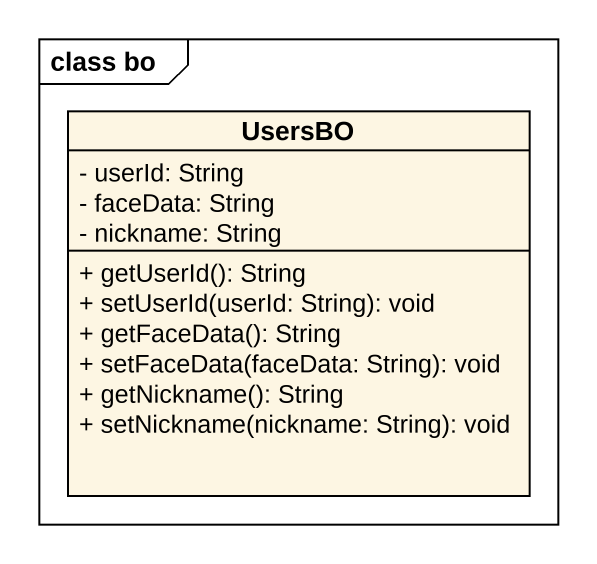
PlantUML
@startuml
mainframe class bo
hide circle
hide empty members
skinparam classAttributeIconSize 0
class UsersBO {
  - userId: String
  - faceData: String
  - nickname: String
  + getUserId(): String
  + setUserId(userId: String): void
  + getFaceData(): String
  + setFaceData(faceData: String): void
  + getNickname(): String
  + setNickname(nickname: String): void
}
@enduml
